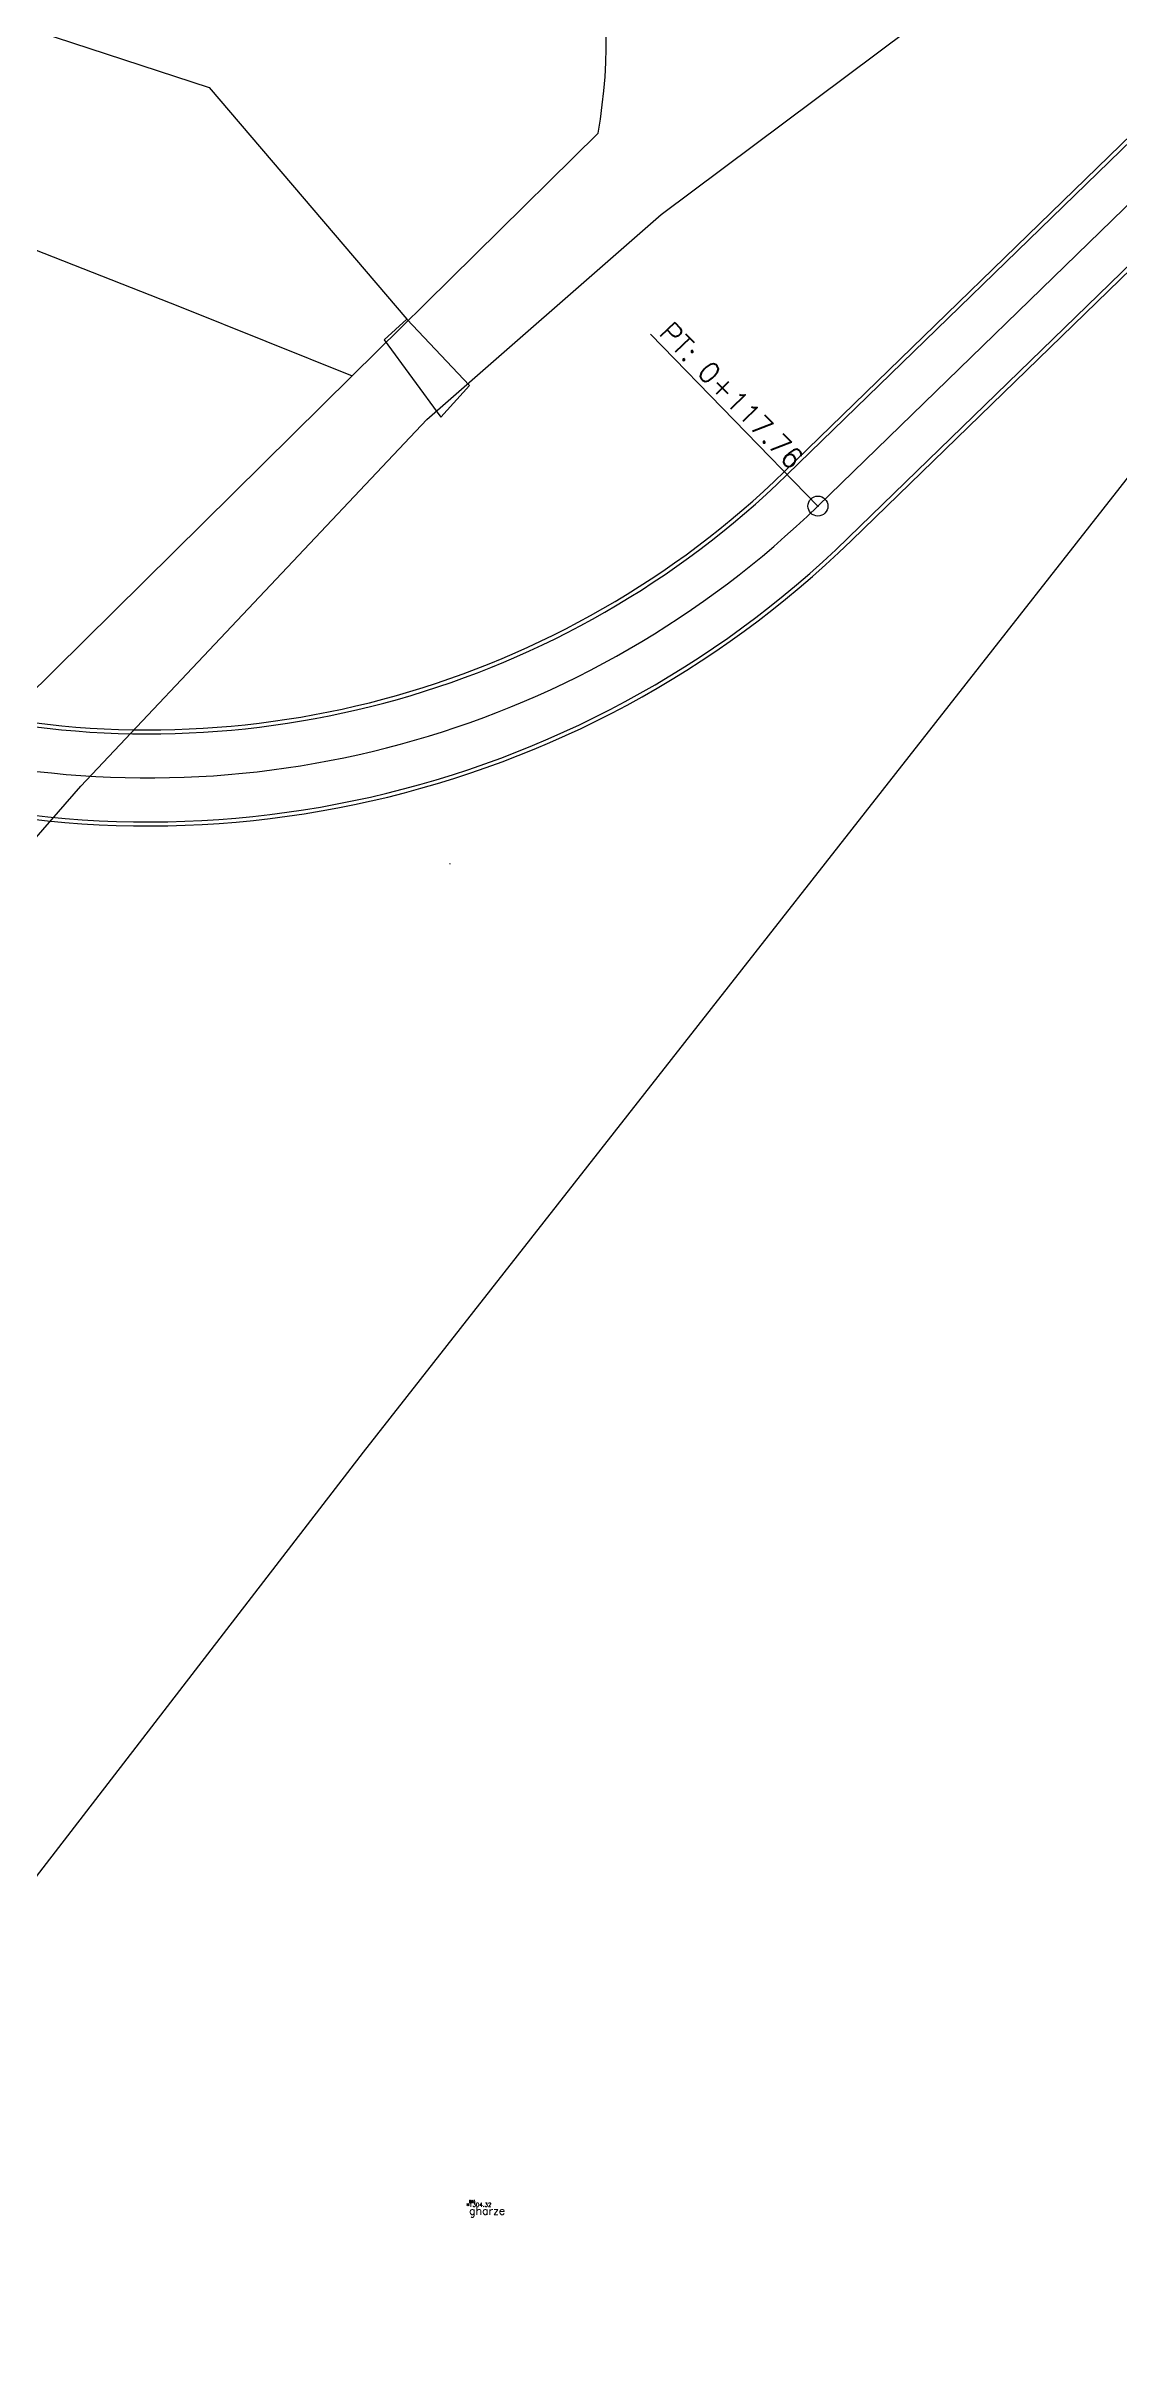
# Model space of a CAD drawing. Header units: metres. Extents: x 324293 to 653279, y 3585589 to 7191434.
# Drawn here: x 334442.4 to 334576.4, y 3599895.9 to 3600183.3 of the extents above; entities that cross this region are included whole.
import ezdxf

# ---------------------------------------------------------------- set-up
doc = ezdxf.new("R2010")
doc.units = ezdxf.units.M
for name, color, linetype in [('abrah', 5, 'Continuous'), ('C-ROAD-CNTR-N', 92, 'Continuous'), ('C-ROAD-STAN', 11, 'Continuous'), ('fibr', 20, 'Continuous'), ('jade khaki', 251, 'Continuous'), ('pol', 7, 'Continuous'), ('tarh', 6, 'Continuous'), ('V-NODE', 1, 'Continuous'), ('V-NODE-TEXT', 11, 'Continuous')]:
    doc.layers.add(name, color=color, linetype=linetype)
doc.styles.get("Standard").update_dxf_attribs({"font": 'simplex.shx'})

# ---------------------------------------------------------------- blocks, each defined once
blk = doc.blocks.new('*U245')
at = {"color": 0, "linetype": 'ByBlock', "lineweight": -2, "transparency": 16777216}
for p, q in [((-0.7071067811865476, -0.7071067811865476), (0.7071067811865476, 0.7071067811865476)), ((-0.7071067811865476, 0.7071067811865476), (0.7071067811865476, -0.7071067811865476))]:
    blk.add_line(p, q, dxfattribs=at)
blk.add_circle((0, 0), 0.5, dxfattribs=at)
blk = doc.blocks.new('AeccTickTriangle')
at = {"color": 0, "linetype": 'ByBlock', "lineweight": -2}
blk.add_lwpolyline([(3.05311331771918e-16, 0.6666666666666667), (-0.5773502691896256, -0.333333333333333), (0.5773502691896257, -0.3333333333333335)], close=True, dxfattribs=at)
at = {"color": 0, "linetype": 'ByBlock', "lineweight": -2, "const_width": 0.0625}
blk.add_lwpolyline([(-0.03125, 0, 1), (0.03125, 0, 1)], format="xyb", close=True, dxfattribs=at)
blk = doc.blocks.new('AeccTickCircle')
blk.add_circle((0, 0), 1)

msp = doc.modelspace()

# ---------------------------------------------------------------- linework, layer by layer
at = {"layer": 'abrah', "flags": 128}
for points, elevation in [([(334432.8499, 3600187.85), (334462.8451999999, 3600178.066), (334487.5119999999, 3600149.137)], 1309.7019253804), ([(334397.3299, 3600175), (334459.1232, 3600150.705999999), (334480.7126, 3600142.041999999)], 1308.6530253804)]:
    msp.add_lwpolyline(points, dxfattribs=dict(at, elevation=elevation))
at = {"layer": 'C-ROAD-CNTR-N', "color": 92, "linetype": 'Continuous', "lineweight": -3, "flags": 128}
msp.add_lwpolyline([(334430.2368576566, 3600094.413808692, 0.2503695140945878), (334538.895727624, 3600125.754566453), (334716.8725754024, 3600298.839281164)], format="xyb", dxfattribs=at)
at = {"layer": 'C-ROAD-STAN', "color": 11, "linetype": 'Continuous', "lineweight": -3}
msp.add_line((334538.8957276241, 3600125.754566453), (334517.9801663407, 3600147.261293219), dxfattribs=at)
msp.add_circle((334538.895727624, 3600125.754566453), 0.05, dxfattribs=at)
at = {"layer": 'fibr', "elevation": 1248.2561253804, "flags": 128}
msp.add_lwpolyline([(334130.2407, 3599550.796), (334193.3115, 3599638.244), (334342.5462, 3599826.399000001), (334482.1359, 3600007.51), (334620.1514, 3600183.524000001), (334729.5074, 3600288.476)], dxfattribs=at)
at = {"layer": 'jade khaki', "flags": 128}
for points, elevation in [([(334264.4455, 3599827.621), (334306.5408, 3599890.085), (334361.5175000001, 3599974.877), (334409.3314, 3600045.602), (334423.5887, 3600064.114), (334446.7888, 3600090.759), (334490.0223, 3600136.574), (334519.3207, 3600162.209), (334573.3631, 3600202.66), (334683.8055, 3600265.441999999), (334730.5536999999, 3600301.411)], 1313.9216253804), ([(334511.4214, 3600172.369), (334480.7126, 3600142.041999999), (334439.8249, 3600101.568), (334414.0544, 3600069.887), (334401.6224, 3600053.313000001), (334352.9986999999, 3599980.289), (334298.3070999999, 3599897.934), (334256.3487, 3599834.097000001), (334214.0215, 3599769.015), (334139.6245999999, 3599656.532), (334090.5187, 3599584.636), (334056.4348, 3599533.047999999)], 1308.4814253804)]:
    msp.add_lwpolyline(points, dxfattribs=dict(at, elevation=elevation))
at = {"layer": 'jade khaki'}
msp.add_arc((334448.5452051127, 3600183.714124805, 1309.6459253804), 63.89153105383414, 349.771834923304, 40.27940958432441, dxfattribs=at)
at = {"layer": 'pol', "elevation": 1308.4025253804, "flags": 128}
msp.add_lwpolyline([(334491.765, 3600136.882000001), (334495.3537999999, 3600140.814999999), (334487.5119999999, 3600149.137), (334484.6919, 3600146.517), (334491.765, 3600136.882000001)], dxfattribs=at)
at = {"layer": 'tarh', "ltscale": 5}
for p, q in [((334712.6894631457, 3600303.140626517), (334534.7126153673, 3600130.055911806)), ((334721.055687659, 3600294.537935811), (334543.0788398806, 3600121.4532211))]:
    msp.add_line(p, q, dxfattribs=at)
at = {"layer": 'tarh', "color": 0}
for p, q in [((334713.0380558338, 3600302.782181071), (334535.0612080554, 3600129.69746636)), ((334720.707094971, 3600294.896381257), (334542.7302471926, 3600121.811666546))]:
    msp.add_line(p, q, dxfattribs=at)
for radius, start in [(114.5, 257.3569631821959), (125.5, 251.3470552759749)]:
    msp.add_arc((334455.2334824909, 3600211.781473518), radius, start, 314.2016202850481, dxfattribs=at)
at = {"layer": 'tarh', "ltscale": 5}
for radius, start in [(114, 257.3569631821959), (126, 251.3470552759749)]:
    msp.add_arc((334455.2334824909, 3600211.781473518), radius, start, 314.2016202850481, dxfattribs=at)

# ---------------------------------------------------------------- block references
at = {"layer": 'C-ROAD-STAN', "color": 11, "linetype": 'Continuous', "lineweight": -3, "xscale": 1.25, "yscale": 1.25, "zscale": 1.25, "rotation": 44.20162026933477}
msp.add_blockref('AeccTickCircle', (334538.8957276241, 3600125.754566453), dxfattribs=at)
at = {"layer": 'C-ROAD-STAN', "color": 11, "linetype": 'Continuous', "lineweight": -3, "xscale": 0.02999999999999999, "yscale": 0.02999999999999999, "zscale": 0.02999999999999999}
msp.add_blockref('AeccTickTriangle', (334492.9378319854, 3600081.05993704), dxfattribs=at)
at = {"layer": 'V-NODE', "xscale": 0.2, "yscale": 0.2, "zscale": 0.2}
msp.add_blockref('*U245', (334495.166, 3599913.433, 1304.317), dxfattribs=at)

# ---------------------------------------------------------------- texts
at = {"layer": 'C-ROAD-STAN', "color": 11, "linetype": 'Continuous', "lineweight": -3, "insert": (334518.8781047711, 3600147.248780217), "char_height": 2.54, "attachment_point": 7, "rotation": 314.201620269638}
msp.add_mtext('PT: 0+117.76', dxfattribs=at)
at = {"layer": 'V-NODE-TEXT'}
for s, insert, char_height, attachment_point in [('895', (334495.3074213563, 3599913.683, 1304.317), 0.3, 7), ('1304.32', (334495.3074213563, 3599913.433, 1304.317), 0.5, 4), ('gharze', (334495.3074213563, 3599913.183, 1304.317), 1, 1)]:
    msp.add_mtext(s, dxfattribs=dict(at, insert=insert, char_height=char_height, attachment_point=attachment_point))

doc.saveas('drawing.dxf')
